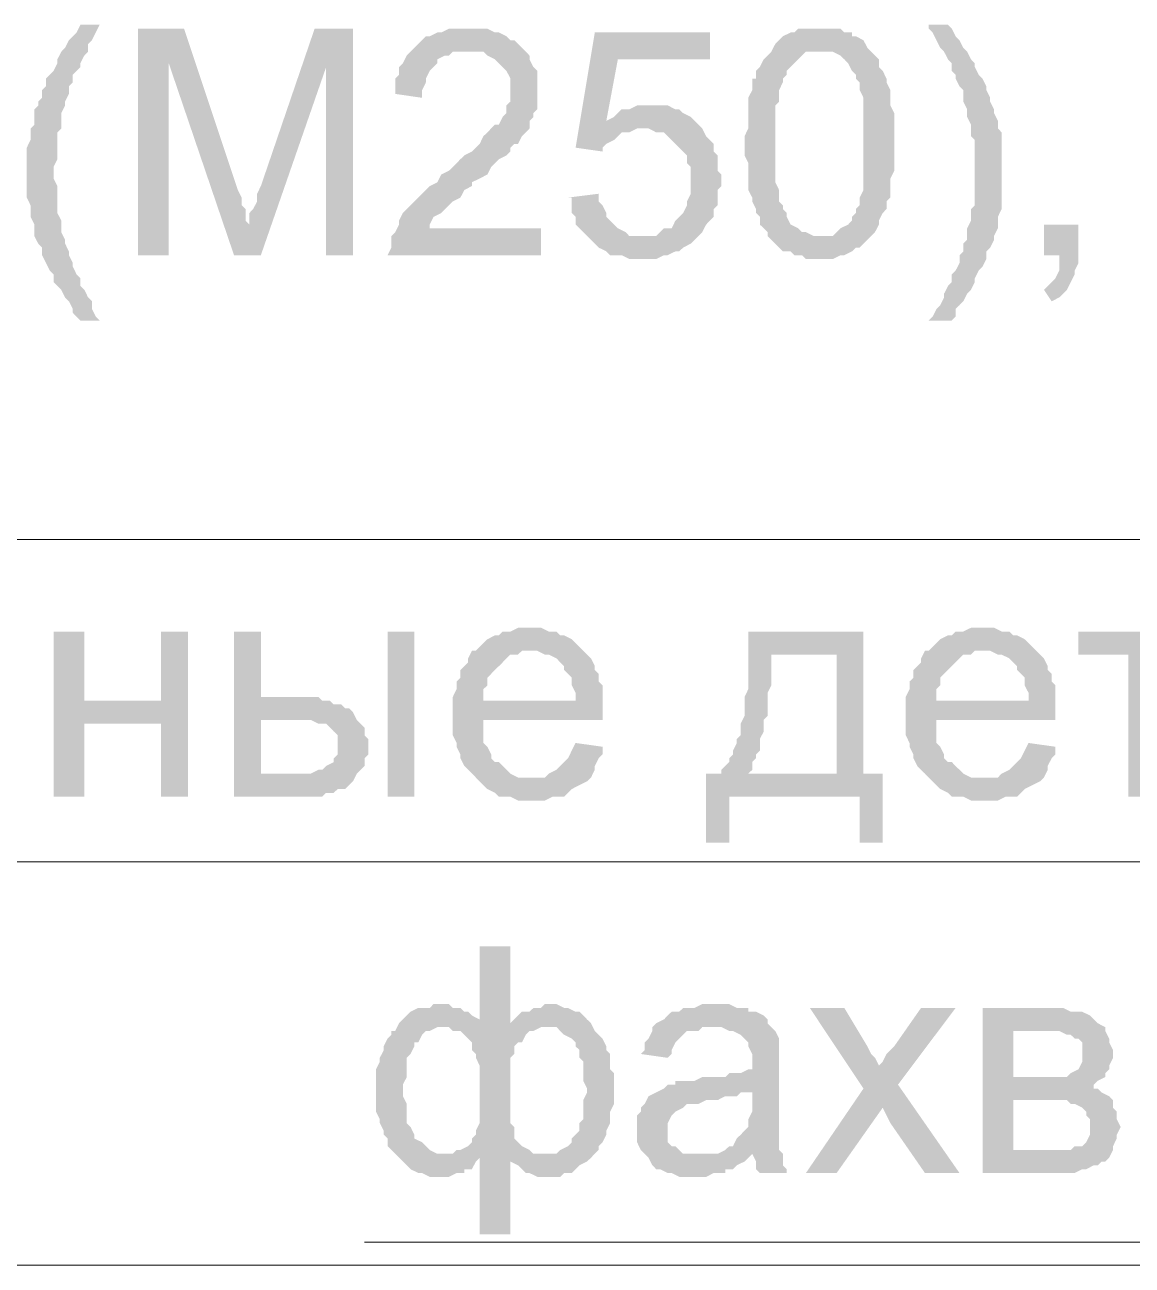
# Model space of a CAD drawing. Header units: millimetres. Extents: x -383313 to -161684, y -117025 to 99224.
# Drawn here: x -362469 to -361248, y -32083 to -30715 of the extents above; entities that cross this region are included whole.
import ezdxf

# ---------------------------------------------------------------- set-up
doc = ezdxf.new("R2010")
doc.units = ezdxf.units.MM
doc.header["$MEASUREMENT"] = 0
doc.layers.add('PDF_Geometry', color=7, linetype='Continuous')
doc.layers.add('PDF_Solid Fills', color=7, linetype='Continuous')

# ---------------------------------------------------------------- blocks, each defined once
blk = doc.blocks.new('A$Cf5759c35')
at = {"layer": 'PDF_Solid Fills'}
for points in [[(-3924.3, -12450.2), (-3945.5, -12450.2), (-3949.7, -12458.7), (-3953.9, -12462.9), (-3958.2, -12467.2), (-3962.4, -12475.6), (-3966.6, -12479.9), (-3970.9, -12488.3), (-3970.9, -12492.6), (-3975.1, -12501), (-3979.3, -12505.3), (-3983.6, -12509.5), (-3983.6, -12518), (-3987.8, -12522.2), (-3987.8, -12530.7), (-3992, -12534.9), (-3992, -12539.1), (-3996.3, -12543.4), (-3996.3, -12551.8), (-3996.3, -12560.3), (-4000.5, -12564.5), (-4000.5, -12573), (-4000.5, -12577.2), (-4004.7, -12585.7), (-4004.7, -12594.2), (-4004.7, -12598.4), (-4004.7, -12606.9), (-4004.7, -12615.3), (-4004.7, -12615.3), (-4004.7, -12619.6), (-4004.7, -12628), (-4004.7, -12636.5), (-4004.7, -12640.7), (-4000.5, -12649.2), (-4000.5, -12657.7), (-4000.5, -12661.9), (-3996.3, -12670.4), (-3996.3, -12674.6), (-3996.3, -12683.1), (-3992, -12691.5), (-3987.8, -12695.8), (-3987.8, -12704.2), (-3987.8, -12704.2), (-3983.6, -12712.7), (-3979.3, -12721.2), (-3975.1, -12725.4), (-3975.1, -12733.9), (-3970.9, -12738.1), (-3966.6, -12742.3), (-3962.4, -12750.8), (-3958.2, -12755), (-3953.9, -12763.5), (-3953.9, -12767.7), (-3949.7, -12772), (-3945.5, -12776.2), (-3924.3, -12776.2), (-3924.3, -12776.2), (-3928.5, -12772), (-3932.8, -12763.5), (-3932.8, -12755), (-3937, -12750.8), (-3941.2, -12742.3), (-3945.5, -12738.1), (-3945.5, -12729.6), (-3949.7, -12725.4), (-3953.9, -12716.9), (-3953.9, -12712.7), (-3958.2, -12704.2), (-3958.2, -12700), (-3962.4, -12691.5), (-3962.4, -12687.3), (-3966.6, -12678.8), (-3966.6, -12670.4), (-3966.6, -12666.1), (-3970.9, -12657.7), (-3970.9, -12653.4), (-3970.9, -12645), (-3970.9, -12640.7), (-3970.9, -12632.3), (-3970.9, -12628), (-3975.1, -12619.6), (-3975.1, -12615.3), (-3975.1, -12611.1), (-3975.1, -12606.9), (-3970.9, -12598.4), (-3970.9, -12589.9), (-3970.9, -12585.7), (-3970.9, -12577.2), (-3970.9, -12568.8), (-3966.6, -12564.5), (-3966.6, -12556.1), (-3966.6, -12551.8), (-3966.6, -12547.6), (-3962.4, -12539.1), (-3962.4, -12534.9), (-3958.2, -12526.4), (-3958.2, -12518), (-3953.9, -12513.7), (-3953.9, -12505.3), (-3949.7, -12501), (-3949.7, -12501), (-3945.5, -12496.8), (-3945.5, -12492.6), (-3941.2, -12484.1), (-3937, -12479.9), (-3937, -12471.4), (-3932.8, -12467.2), (-3928.5, -12458.7)], [(-3831.2, -12454.5), (-3882, -12454.5), (-3882, -12704.2), (-3848.1, -12704.2), (-3848.1, -12492.6)], [(-3831.2, -12454.5), (-3848.1, -12492.6), (-3776.1, -12704.2), (-3759.2, -12670.4), (-3763.4, -12666.1), (-3763.4, -12661.9), (-3763.4, -12653.4), (-3767.7, -12649.2), (-3767.7, -12640.7), (-3771.9, -12632.3)], [(-3644.9, -12454.5), (-3687.2, -12454.5), (-3746.5, -12628), (-3746.5, -12628), (-3750.7, -12636.5), (-3750.7, -12645), (-3755, -12653.4), (-3759.2, -12657.7), (-3759.2, -12661.9), (-3759.2, -12670.4), (-3776.1, -12704.2), (-3746.5, -12704.2), (-3674.5, -12496.8)], [(-3517.9, -12454.5), (-3539.1, -12454.5), (-3547.5, -12458.7), (-3551.8, -12458.7), (-3560.2, -12462.9), (-3564.5, -12462.9), (-3568.7, -12467.2), (-3572.9, -12471.4), (-3577.2, -12475.6), (-3581.4, -12479.9), (-3585.6, -12484.1), (-3589.9, -12492.6), (-3594.1, -12496.8), (-3594.1, -12505.3), (-3598.3, -12509.5), (-3598.3, -12518), (-3598.3, -12526.4), (-3568.7, -12530.7), (-3568.7, -12522.2), (-3564.5, -12513.7), (-3564.5, -12509.5), (-3560.2, -12501), (-3556, -12496.8), (-3551.8, -12492.6), (-3551.8, -12488.3), (-3543.3, -12484.1), (-3539.1, -12484.1), (-3534.8, -12479.9), (-3526.4, -12479.9), (-3517.9, -12479.9), (-3454.4, -12479.9), (-3462.9, -12471.4), (-3462.9, -12471.4), (-3467.1, -12467.2), (-3471.3, -12467.2), (-3475.6, -12462.9), (-3484, -12458.7), (-3488.3, -12458.7), (-3496.7, -12454.5), (-3501, -12454.5), (-3509.4, -12454.5)], [(-3128.4, -12454.5), (-3128.4, -12454.5), (-3153.8, -12454.5), (-3158.1, -12458.7), (-3162.3, -12458.7), (-3170.8, -12462.9), (-3175, -12467.2), (-3175, -12467.2), (-3179.2, -12471.4), (-3183.5, -12479.9), (-3128.4, -12479.9), (-3128.4, -12479.9), (-3120, -12479.9), (-3115.7, -12479.9), (-3107.3, -12484.1), (-3103, -12488.3), (-3098.8, -12492.6), (-3094.6, -12501), (-3094.6, -12501), (-3090.3, -12505.3), (-3090.3, -12509.5), (-3086.1, -12513.7), (-3086.1, -12518), (-3086.1, -12522.2), (-3081.9, -12530.7), (-3081.9, -12539.1), (-3081.9, -12543.4), (-3081.9, -12551.8), (-3081.9, -12560.3), (-3081.9, -12573), (-3081.9, -12581.5), (-3081.9, -12581.5), (-3081.9, -12594.2), (-3081.9, -12602.6), (-3081.9, -12611.1), (-3081.9, -12619.6), (-3081.9, -12623.8), (-3081.9, -12632.3), (-3086.1, -12640.7), (-3086.1, -12645), (-3086.1, -12649.2), (-3090.3, -12653.4), (-3090.3, -12657.7), (-3094.6, -12661.9), (-3094.6, -12666.1), (-3098.8, -12670.4), (-3107.3, -12674.6), (-3111.5, -12678.8), (-3115.7, -12683.1), (-3124.2, -12683.1), (-3128.4, -12683.1), (-3183.5, -12687.3), (-3179.2, -12691.5), (-3175, -12695.8), (-3170.8, -12700), (-3162.3, -12700), (-3158.1, -12704.2), (-3149.6, -12704.2), (-3145.4, -12708.5), (-3136.9, -12708.5), (-3128.4, -12708.5), (-3128.4, -12708.5), (-3120, -12708.5), (-3115.7, -12708.5), (-3107.3, -12704.2), (-3103, -12704.2), (-3094.6, -12700), (-3090.3, -12695.8), (-3086.1, -12695.8), (-3081.9, -12691.5), (-3077.6, -12687.3), (-3073.4, -12683.1), (-3069.2, -12678.8), (-3064.9, -12670.4), (-3064.9, -12666.1), (-3060.7, -12657.7), (-3056.5, -12653.4), (-3056.5, -12649.2), (-3056.5, -12645), (-3052.2, -12640.7), (-3052.2, -12632.3), (-3052.2, -12628), (-3052.2, -12619.6), (-3048, -12611.1), (-3048, -12606.9), (-3048, -12598.4), (-3048, -12589.9), (-3048, -12581.5), (-3048, -12577.2), (-3048, -12568.8), (-3048, -12560.3), (-3048, -12551.8), (-3048, -12547.6), (-3052.2, -12539.1), (-3052.2, -12534.9), (-3052.2, -12526.4), (-3052.2, -12522.2), (-3056.5, -12513.7), (-3056.5, -12509.5), (-3060.7, -12501), (-3064.9, -12496.8), (-3064.9, -12488.3), (-3069.2, -12484.1), (-3069.2, -12484.1), (-3073.4, -12479.9), (-3077.6, -12475.6), (-3081.9, -12467.2), (-3090.3, -12462.9), (-3094.6, -12462.9), (-3094.6, -12458.7), (-3103, -12458.7), (-3107.3, -12454.5), (-3115.7, -12454.5), (-3124.2, -12454.5)], [(-2988.7, -12450.2), (-3009.9, -12450.2), (-3009.9, -12454.5), (-3005.7, -12458.7), (-3001.4, -12467.2), (-2997.2, -12475.6), (-2993, -12479.9), (-2988.7, -12488.3), (-2984.5, -12492.6), (-2984.5, -12496.8), (-2984.5, -12501), (-2980.3, -12505.3), (-2980.3, -12509.5), (-2976, -12518), (-2971.8, -12522.2), (-2971.8, -12530.7), (-2971.8, -12534.9), (-2967.6, -12543.4), (-2967.6, -12551.8), (-2967.6, -12551.8), (-2963.3, -12560.3), (-2963.3, -12564.5), (-2963.3, -12573), (-2959.1, -12577.2), (-2959.1, -12585.7), (-2959.1, -12594.2), (-2959.1, -12598.4), (-2959.1, -12606.9), (-2959.1, -12615.3), (-2959.1, -12615.3), (-2959.1, -12619.6), (-2959.1, -12628), (-2959.1, -12636.5), (-2959.1, -12640.7), (-2959.1, -12649.2), (-2963.3, -12653.4), (-2963.3, -12661.9), (-2963.3, -12666.1), (-2967.6, -12674.6), (-2967.6, -12678.8), (-2967.6, -12687.3), (-2971.8, -12691.5), (-2971.8, -12700), (-2976, -12704.2), (-2976, -12712.7), (-2980.3, -12721.2), (-2984.5, -12725.4), (-2984.5, -12733.9), (-2988.7, -12738.1), (-2993, -12746.6), (-2993, -12750.8), (-2997.2, -12759.3), (-3001.4, -12763.5), (-3005.7, -12772), (-3009.9, -12776.2), (-2988.7, -12776.2), (-2984.5, -12776.2), (-2980.3, -12772), (-2980.3, -12763.5), (-2976, -12759.3), (-2971.8, -12755), (-2967.6, -12746.6), (-2963.3, -12742.3), (-2959.1, -12733.9), (-2959.1, -12729.6), (-2954.9, -12721.2), (-2950.6, -12716.9), (-2946.4, -12708.5), (-2946.4, -12704.2), (-2946.4, -12700), (-2942.2, -12695.8), (-2937.9, -12687.3), (-2937.9, -12683.1), (-2933.7, -12674.6), (-2933.7, -12670.4), (-2933.7, -12661.9), (-2929.5, -12653.4), (-2929.5, -12649.2), (-2929.5, -12640.7), (-2929.5, -12636.5), (-2929.5, -12628), (-2929.5, -12619.6), (-2929.5, -12615.3), (-2929.5, -12611.1), (-2929.5, -12602.6), (-2929.5, -12598.4), (-2929.5, -12589.9), (-2929.5, -12581.5), (-2929.5, -12577.2), (-2929.5, -12568.8), (-2933.7, -12564.5), (-2933.7, -12556.1), (-2937.9, -12547.6), (-2937.9, -12543.4), (-2942.2, -12534.9), (-2942.2, -12534.9), (-2942.2, -12530.7), (-2946.4, -12522.2), (-2946.4, -12518), (-2950.6, -12509.5), (-2954.9, -12505.3), (-2959.1, -12496.8), (-2959.1, -12492.6), (-2963.3, -12488.3), (-2967.6, -12479.9), (-2971.8, -12475.6), (-2976, -12467.2), (-2980.3, -12462.9), (-2984.5, -12454.5)], [(-3251.2, -12458.7), (-3378.2, -12458.7), (-3399.4, -12585.7), (-3369.7, -12589.9), (-3369.7, -12585.7), (-3365.5, -12581.5), (-3357, -12577.2), (-3352.8, -12573), (-3352.8, -12573), (-3348.6, -12568.8), (-3340.1, -12568.8), (-3331.6, -12564.5), (-3327.4, -12564.5), (-3263.9, -12560.3), (-3263.9, -12560.3), (-3268.1, -12556.1), (-3365.5, -12556.1), (-3352.8, -12488.3), (-3251.2, -12488.3)], [(-3454.4, -12479.9), (-3517.9, -12479.9), (-3501, -12479.9), (-3496.7, -12484.1), (-3488.3, -12488.3), (-3484, -12492.6), (-3484, -12492.6), (-3479.8, -12496.8), (-3475.6, -12501), (-3471.3, -12509.5), (-3471.3, -12513.7), (-3471.3, -12522.2), (-3471.3, -12526.4), (-3471.3, -12534.9), (-3475.6, -12539.1), (-3475.6, -12547.6), (-3479.8, -12551.8), (-3484, -12560.3), (-3488.3, -12560.3), (-3492.5, -12564.5), (-3496.7, -12568.8), (-3501, -12573), (-3505.2, -12581.5), (-3509.4, -12585.7), (-3513.7, -12589.9), (-3522.1, -12594.2), (-3526.4, -12598.4), (-3534.8, -12606.9), (-3539.1, -12611.1), (-3547.5, -12615.3), (-3551.8, -12623.8), (-3560.2, -12628), (-3564.5, -12632.3), (-3568.7, -12636.5), (-3572.9, -12640.7), (-3577.2, -12645), (-3581.4, -12649.2), (-3585.6, -12653.4), (-3589.9, -12657.7), (-3594.1, -12666.1), (-3594.1, -12670.4), (-3598.3, -12678.8), (-3602.6, -12683.1), (-3602.6, -12683.1), (-3602.6, -12691.5), (-3602.6, -12695.8), (-3606.8, -12704.2), (-3437.5, -12704.2), (-3437.5, -12674.6), (-3560.2, -12674.6), (-3560.2, -12674.6), (-3560.2, -12670.4), (-3556, -12661.9), (-3547.5, -12657.7), (-3547.5, -12657.7), (-3543.3, -12653.4), (-3539.1, -12649.2), (-3534.8, -12645), (-3526.4, -12640.7), (-3522.1, -12632.3), (-3513.7, -12628), (-3513.7, -12623.8), (-3505.2, -12619.6), (-3496.7, -12615.3), (-3492.5, -12606.9), (-3488.3, -12602.6), (-3484, -12598.4), (-3475.6, -12594.2), (-3471.3, -12589.9), (-3471.3, -12585.7), (-3467.1, -12581.5), (-3462.9, -12581.5), (-3458.6, -12573), (-3454.4, -12568.8), (-3450.2, -12564.5), (-3450.2, -12556.1), (-3445.9, -12551.8), (-3445.9, -12547.6), (-3441.7, -12543.4), (-3441.7, -12534.9), (-3441.7, -12530.7), (-3441.7, -12522.2), (-3441.7, -12522.2), (-3441.7, -12513.7), (-3441.7, -12509.5), (-3441.7, -12501), (-3445.9, -12496.8), (-3450.2, -12488.3), (-3450.2, -12484.1)], [(-3183.5, -12479.9), (-3187.7, -12484.1), (-3191.9, -12488.3), (-3196.2, -12496.8), (-3200.4, -12501), (-3200.4, -12509.5), (-3204.6, -12509.5), (-3204.6, -12518), (-3204.6, -12522.2), (-3208.9, -12530.7), (-3208.9, -12534.9), (-3208.9, -12543.4), (-3208.9, -12547.6), (-3208.9, -12556.1), (-3208.9, -12564.5), (-3213.1, -12573), (-3213.1, -12581.5), (-3213.1, -12585.7), (-3213.1, -12594.2), (-3208.9, -12602.6), (-3208.9, -12611.1), (-3208.9, -12619.6), (-3208.9, -12628), (-3208.9, -12632.3), (-3204.6, -12640.7), (-3204.6, -12645), (-3200.4, -12653.4), (-3200.4, -12657.7), (-3196.2, -12661.9), (-3196.2, -12670.4), (-3191.9, -12674.6), (-3187.7, -12678.8), (-3187.7, -12683.1), (-3183.5, -12687.3), (-3128.4, -12683.1), (-3132.7, -12683.1), (-3136.9, -12683.1), (-3145.4, -12678.8), (-3149.6, -12678.8), (-3153.8, -12674.6), (-3162.3, -12670.4), (-3166.5, -12661.9), (-3166.5, -12661.9), (-3166.5, -12657.7), (-3170.8, -12653.4), (-3170.8, -12649.2), (-3175, -12645), (-3175, -12636.5), (-3175, -12632.3), (-3179.2, -12623.8), (-3179.2, -12615.3), (-3179.2, -12606.9), (-3179.2, -12598.4), (-3179.2, -12589.9), (-3179.2, -12581.5), (-3179.2, -12573), (-3179.2, -12564.5), (-3179.2, -12556.1), (-3179.2, -12547.6), (-3179.2, -12539.1), (-3175, -12534.9), (-3175, -12526.4), (-3175, -12522.2), (-3170.8, -12513.7), (-3170.8, -12509.5), (-3166.5, -12505.3), (-3166.5, -12501), (-3162.3, -12496.8), (-3158.1, -12492.6), (-3153.8, -12488.3), (-3149.6, -12484.1), (-3145.4, -12479.9), (-3136.9, -12479.9), (-3128.4, -12479.9)], [(-3318.9, -12539.1), (-3318.9, -12539.1), (-3331.6, -12539.1), (-3340.1, -12543.4), (-3348.6, -12543.4), (-3352.8, -12547.6), (-3357, -12551.8), (-3365.5, -12556.1), (-3268.1, -12556.1), (-3272.4, -12551.8), (-3280.8, -12547.6), (-3285.1, -12543.4), (-3289.3, -12543.4), (-3297.8, -12539.1), (-3302, -12539.1), (-3310.5, -12539.1)], [(-3263.9, -12560.3), (-3327.4, -12564.5), (-3318.9, -12564.5), (-3310.5, -12568.8), (-3302, -12568.8), (-3297.8, -12573), (-3293.5, -12577.2), (-3289.3, -12581.5), (-3285.1, -12585.7), (-3280.8, -12589.9), (-3276.6, -12594.2), (-3276.6, -12602.6), (-3272.4, -12606.9), (-3272.4, -12615.3), (-3272.4, -12623.8), (-3272.4, -12623.8), (-3272.4, -12628), (-3272.4, -12636.5), (-3276.6, -12645), (-3276.6, -12649.2), (-3280.8, -12657.7), (-3285.1, -12661.9), (-3289.3, -12666.1), (-3289.3, -12666.1), (-3293.5, -12674.6), (-3302, -12674.6), (-3306.2, -12678.8), (-3310.5, -12683.1), (-3318.9, -12683.1), (-3327.4, -12683.1), (-3263.9, -12683.1), (-3259.7, -12678.8), (-3259.7, -12678.8), (-3255.4, -12670.4), (-3251.2, -12666.1), (-3247, -12661.9), (-3247, -12653.4), (-3242.7, -12649.2), (-3242.7, -12640.7), (-3242.7, -12632.3), (-3238.5, -12628), (-3238.5, -12619.6), (-3238.5, -12615.3), (-3242.7, -12611.1), (-3242.7, -12602.6), (-3242.7, -12594.2), (-3247, -12589.9), (-3247, -12581.5), (-3251.2, -12577.2), (-3255.4, -12573), (-3259.7, -12564.5)], [(-3374, -12636.5), (-3407.8, -12640.7), (-3403.6, -12640.7), (-3403.6, -12657.7), (-3399.4, -12661.9), (-3399.4, -12670.4), (-3395.1, -12674.6), (-3390.9, -12678.8), (-3386.7, -12683.1), (-3382.4, -12687.3), (-3378.2, -12691.5), (-3374, -12695.8), (-3365.5, -12700), (-3361.3, -12704.2), (-3352.8, -12704.2), (-3348.6, -12704.2), (-3340.1, -12708.5), (-3331.6, -12708.5), (-3327.4, -12708.5), (-3323.2, -12708.5), (-3318.9, -12708.5), (-3310.5, -12708.5), (-3302, -12704.2), (-3297.8, -12704.2), (-3289.3, -12700), (-3285.1, -12700), (-3280.8, -12695.8), (-3272.4, -12691.5), (-3268.1, -12687.3), (-3263.9, -12683.1), (-3327.4, -12683.1), (-3327.4, -12683.1), (-3331.6, -12683.1), (-3340.1, -12683.1), (-3344.3, -12678.8), (-3352.8, -12674.6), (-3357, -12670.4), (-3361.3, -12666.1), (-3365.5, -12661.9), (-3365.5, -12657.7), (-3369.7, -12649.2), (-3374, -12645)], [(-2844.8, -12670.4), (-2882.9, -12670.4), (-2882.9, -12704.2), (-2866, -12704.2), (-2866, -12708.5), (-2866, -12716.9), (-2866, -12721.2), (-2870.2, -12729.6), (-2874.4, -12733.9), (-2878.7, -12738.1), (-2882.9, -12742.3), (-2874.4, -12755), (-2874.4, -12755), (-2866, -12750.8), (-2861.7, -12746.6), (-2857.5, -12742.3), (-2853.3, -12733.9), (-2853.3, -12733.9), (-2849, -12725.4), (-2849, -12721.2), (-2844.8, -12712.7), (-2844.8, -12704.2)], [(-3941.2, -13119.1), (-3975.1, -13119.1), (-3975.1, -13301.1), (-3941.2, -13301.1), (-3941.2, -13220.7), (-3856.6, -13220.7), (-3941.2, -13195.3)], [(-3826.9, -13119.1), (-3856.6, -13119.1), (-3856.6, -13195.3), (-3941.2, -13195.3), (-3856.6, -13220.7), (-3856.6, -13301.1), (-3826.9, -13301.1)], [(-3746.5, -13119.1), (-3776.1, -13119.1), (-3776.1, -13301.1), (-3678.8, -13301.1), (-3674.5, -13296.9), (-3666.1, -13296.9), (-3661.8, -13292.7), (-3653.4, -13292.7), (-3649.1, -13288.4), (-3644.9, -13284.2), (-3644.9, -13284.2), (-3640.7, -13275.7), (-3746.5, -13275.7), (-3746.5, -13216.5), (-3712.6, -13216.5), (-3640.7, -13216.5), (-3644.9, -13208), (-3649.1, -13203.8), (-3653.4, -13203.8), (-3657.6, -13199.5), (-3666.1, -13199.5), (-3670.3, -13195.3), (-3678.8, -13195.3), (-3683, -13191.1), (-3691.5, -13191.1), (-3699.9, -13191.1), (-3708.4, -13191.1), (-3746.5, -13191.1)], [(-3450.2, -13114.9), (-3450.2, -13114.9), (-3462.9, -13114.9), (-3471.3, -13119.1), (-3479.8, -13119.1), (-3484, -13123.3), (-3488.3, -13123.3), (-3496.7, -13127.6), (-3501, -13131.8), (-3505.2, -13136), (-3509.4, -13140.3), (-3450.2, -13140.3), (-3445.9, -13140.3), (-3441.7, -13140.3), (-3433.2, -13144.5), (-3429, -13144.5), (-3420.5, -13148.7), (-3416.3, -13153), (-3412.1, -13157.2), (-3412.1, -13161.4), (-3407.8, -13165.7), (-3403.6, -13169.9), (-3403.6, -13178.4), (-3399.4, -13186.8), (-3399.4, -13195.3), (-3501, -13195.3), (-3369.7, -13195.3), (-3369.7, -13186.8), (-3369.7, -13178.4), (-3374, -13174.1), (-3374, -13165.7), (-3378.2, -13161.4), (-3378.2, -13157.2), (-3382.4, -13148.7), (-3386.7, -13144.5), (-3390.9, -13140.3), (-3395.1, -13136), (-3399.4, -13131.8), (-3403.6, -13127.6), (-3412.1, -13123.3), (-3416.3, -13123.3), (-3420.5, -13119.1), (-3429, -13119.1), (-3437.5, -13114.9), (-3441.7, -13114.9)], [(-3081.9, -13119.1), (-3208.9, -13119.1), (-3208.9, -13144.5), (-3111.5, -13144.5), (-3111.5, -13275.7), (-3208.9, -13275.7), (-3238.5, -13275.7), (-3255.4, -13275.7), (-3255.4, -13351.9), (-3230, -13351.9), (-3230, -13301.1), (-3086.1, -13301.1), (-3060.7, -13275.7), (-3081.9, -13275.7)], [(-2950.6, -13114.9), (-2950.6, -13114.9), (-2963.3, -13114.9), (-2971.8, -13119.1), (-2980.3, -13119.1), (-2984.5, -13123.3), (-2988.7, -13123.3), (-2997.2, -13127.6), (-3001.4, -13131.8), (-3005.7, -13136), (-3009.9, -13140.3), (-2950.6, -13140.3), (-2946.4, -13140.3), (-2942.2, -13140.3), (-2933.7, -13144.5), (-2929.5, -13144.5), (-2921, -13148.7), (-2916.8, -13153), (-2912.5, -13157.2), (-2912.5, -13161.4), (-2908.3, -13165.7), (-2904.1, -13169.9), (-2904.1, -13178.4), (-2899.8, -13186.8), (-2899.8, -13195.3), (-3001.4, -13195.3), (-2870.2, -13195.3), (-2870.2, -13186.8), (-2870.2, -13178.4), (-2874.4, -13174.1), (-2874.4, -13165.7), (-2878.7, -13161.4), (-2878.7, -13157.2), (-2882.9, -13148.7), (-2887.1, -13144.5), (-2891.4, -13140.3), (-2895.6, -13136), (-2899.8, -13131.8), (-2904.1, -13127.6), (-2912.5, -13123.3), (-2916.8, -13123.3), (-2921, -13119.1), (-2929.5, -13119.1), (-2937.9, -13114.9), (-2942.2, -13114.9)], [(-2700.9, -13119.1), (-2844.8, -13119.1), (-2844.8, -13144.5), (-2789.8, -13144.5), (-2789.8, -13301.1), (-2755.9, -13301.1), (-2755.9, -13144.5), (-2700.9, -13144.5)], [(-3509.4, -13140.3), (-3513.7, -13140.3), (-3517.9, -13148.7), (-3517.9, -13153), (-3522.1, -13157.2), (-3526.4, -13161.4), (-3526.4, -13169.9), (-3530.6, -13174.1), (-3530.6, -13182.6), (-3534.8, -13191.1), (-3534.8, -13195.3), (-3534.8, -13203.8), (-3534.8, -13212.2), (-3534.8, -13220.7), (-3534.8, -13224.9), (-3534.8, -13233.4), (-3530.6, -13241.9), (-3530.6, -13246.1), (-3526.4, -13254.6), (-3526.4, -13258.8), (-3522.1, -13267.3), (-3517.9, -13271.5), (-3513.7, -13275.7), (-3509.4, -13280), (-3450.2, -13280), (-3450.2, -13280), (-3458.6, -13280), (-3462.9, -13280), (-3471.3, -13275.7), (-3475.6, -13271.5), (-3479.8, -13267.3), (-3484, -13263), (-3488.3, -13263), (-3492.5, -13258.8), (-3492.5, -13254.6), (-3496.7, -13246.1), (-3501, -13241.9), (-3501, -13233.4), (-3501, -13224.9), (-3501, -13216.5), (-3369.7, -13216.5), (-3369.7, -13216.5), (-3369.7, -13212.2), (-3369.7, -13203.8), (-3369.7, -13195.3), (-3501, -13195.3), (-3501, -13191.1), (-3501, -13182.6), (-3496.7, -13178.4), (-3496.7, -13169.9), (-3492.5, -13165.7), (-3488.3, -13161.4), (-3484, -13157.2), (-3479.8, -13153), (-3475.6, -13148.7), (-3471.3, -13144.5), (-3462.9, -13144.5), (-3458.6, -13140.3), (-3450.2, -13140.3)], [(-3009.9, -13140.3), (-3014.1, -13140.3), (-3018.4, -13148.7), (-3018.4, -13153), (-3022.6, -13157.2), (-3026.8, -13161.4), (-3026.8, -13169.9), (-3031.1, -13174.1), (-3031.1, -13182.6), (-3035.3, -13191.1), (-3035.3, -13195.3), (-3035.3, -13203.8), (-3035.3, -13212.2), (-3035.3, -13220.7), (-3035.3, -13224.9), (-3035.3, -13233.4), (-3031.1, -13241.9), (-3031.1, -13246.1), (-3026.8, -13254.6), (-3026.8, -13258.8), (-3022.6, -13267.3), (-3018.4, -13271.5), (-3014.1, -13275.7), (-3009.9, -13280), (-2950.6, -13280), (-2950.6, -13280), (-2959.1, -13280), (-2963.3, -13280), (-2971.8, -13275.7), (-2976, -13271.5), (-2980.3, -13267.3), (-2984.5, -13263), (-2988.7, -13263), (-2993, -13258.8), (-2993, -13254.6), (-2997.2, -13246.1), (-3001.4, -13241.9), (-3001.4, -13233.4), (-3001.4, -13224.9), (-3001.4, -13216.5), (-2870.2, -13216.5), (-2870.2, -13216.5), (-2870.2, -13212.2), (-2870.2, -13203.8), (-2870.2, -13195.3), (-3001.4, -13195.3), (-3001.4, -13191.1), (-3001.4, -13182.6), (-2997.2, -13178.4), (-2997.2, -13169.9), (-2993, -13165.7), (-2988.7, -13161.4), (-2984.5, -13157.2), (-2980.3, -13153), (-2976, -13148.7), (-2971.8, -13144.5), (-2963.3, -13144.5), (-2959.1, -13140.3), (-2950.6, -13140.3)], [(-3208.9, -13144.5), (-3208.9, -13182.6), (-3213.1, -13191.1), (-3213.1, -13212.2), (-3217.3, -13220.7), (-3217.3, -13224.9), (-3217.3, -13233.4), (-3221.6, -13237.6), (-3221.6, -13241.9), (-3225.8, -13250.3), (-3225.8, -13254.6), (-3230, -13258.8), (-3230, -13263), (-3234.3, -13267.3), (-3238.5, -13271.5), (-3238.5, -13275.7), (-3208.9, -13275.7), (-3208.9, -13275.7), (-3204.6, -13271.5), (-3204.6, -13263), (-3200.4, -13258.8), (-3200.4, -13254.6), (-3196.2, -13250.3), (-3196.2, -13241.9), (-3196.2, -13237.6), (-3191.9, -13229.2), (-3191.9, -13224.9), (-3191.9, -13216.5), (-3187.7, -13212.2), (-3187.7, -13203.8), (-3187.7, -13195.3), (-3187.7, -13186.8), (-3183.5, -13178.4), (-3183.5, -13169.9), (-3183.5, -13161.4), (-3183.5, -13153), (-3183.5, -13144.5), (-3111.5, -13144.5)], [(-3640.7, -13216.5), (-3712.6, -13216.5), (-3691.5, -13216.5), (-3683, -13220.7), (-3678.8, -13220.7), (-3674.5, -13220.7), (-3670.3, -13224.9), (-3666.1, -13229.2), (-3661.8, -13233.4), (-3661.8, -13241.9), (-3661.8, -13246.1), (-3661.8, -13246.1), (-3661.8, -13254.6), (-3666.1, -13258.8), (-3666.1, -13263), (-3674.5, -13267.3), (-3674.5, -13267.3), (-3678.8, -13271.5), (-3683, -13271.5), (-3691.5, -13275.7), (-3695.7, -13275.7), (-3704.2, -13275.7), (-3716.9, -13275.7), (-3746.5, -13275.7), (-3640.7, -13275.7), (-3636.4, -13271.5), (-3632.2, -13267.3), (-3632.2, -13258.8), (-3628, -13254.6), (-3628, -13246.1), (-3628, -13246.1), (-3628, -13237.6), (-3632.2, -13233.4), (-3632.2, -13224.9), (-3636.4, -13220.7)], [(-3399.4, -13241.9), (-3399.4, -13241.9), (-3403.6, -13250.3), (-3407.8, -13258.8), (-3412.1, -13263), (-3416.3, -13267.3), (-3420.5, -13271.5), (-3420.5, -13271.5), (-3429, -13275.7), (-3433.2, -13280), (-3441.7, -13280), (-3450.2, -13280), (-3509.4, -13280), (-3509.4, -13280), (-3505.2, -13284.2), (-3501, -13288.4), (-3496.7, -13292.7), (-3488.3, -13296.9), (-3484, -13301.1), (-3475.6, -13301.1), (-3471.3, -13301.1), (-3462.9, -13305.4), (-3454.4, -13305.4), (-3450.2, -13305.4), (-3450.2, -13305.4), (-3441.7, -13305.4), (-3433.2, -13305.4), (-3424.8, -13301.1), (-3420.5, -13301.1), (-3412.1, -13301.1), (-3407.8, -13296.9), (-3403.6, -13292.7), (-3395.1, -13288.4), (-3395.1, -13288.4), (-3386.7, -13284.2), (-3382.4, -13280), (-3378.2, -13271.5), (-3378.2, -13267.3), (-3374, -13258.8), (-3369.7, -13254.6), (-3369.7, -13246.1)], [(-2899.8, -13241.9), (-2899.8, -13241.9), (-2904.1, -13250.3), (-2908.3, -13258.8), (-2912.5, -13263), (-2916.8, -13267.3), (-2921, -13271.5), (-2921, -13271.5), (-2929.5, -13275.7), (-2933.7, -13280), (-2942.2, -13280), (-2950.6, -13280), (-3009.9, -13280), (-3009.9, -13280), (-3005.7, -13284.2), (-3001.4, -13288.4), (-2997.2, -13292.7), (-2988.7, -13296.9), (-2984.5, -13301.1), (-2976, -13301.1), (-2971.8, -13301.1), (-2963.3, -13305.4), (-2954.9, -13305.4), (-2950.6, -13305.4), (-2950.6, -13305.4), (-2942.2, -13305.4), (-2933.7, -13305.4), (-2925.2, -13301.1), (-2921, -13301.1), (-2912.5, -13301.1), (-2908.3, -13296.9), (-2904.1, -13292.7), (-2895.6, -13288.4), (-2895.6, -13288.4), (-2887.1, -13284.2), (-2882.9, -13280), (-2878.7, -13271.5), (-2878.7, -13267.3), (-2874.4, -13258.8), (-2870.2, -13254.6), (-2870.2, -13246.1)], [(-3547.5, -13529.7), (-3547.5, -13529.7), (-3556, -13529.7), (-3560.2, -13534), (-3568.7, -13534), (-3572.9, -13534), (-3581.4, -13538.2), (-3585.6, -13542.4), (-3589.9, -13546.7), (-3594.1, -13550.9), (-3598.3, -13559.4), (-3602.6, -13559.4), (-3602.6, -13563.6), (-3606.8, -13567.8), (-3611, -13576.3), (-3611, -13580.5), (-3615.3, -13589), (-3615.3, -13593.2), (-3619.5, -13601.7), (-3619.5, -13610.2), (-3619.5, -13614.4), (-3619.5, -13622.9), (-3619.5, -13622.9), (-3619.5, -13631.3), (-3619.5, -13639.8), (-3619.5, -13648.3), (-3615.3, -13656.7), (-3615.3, -13661), (-3611, -13669.4), (-3611, -13673.7), (-3606.8, -13677.9), (-3606.8, -13686.4), (-3602.6, -13690.6), (-3598.3, -13694.8), (-3543.3, -13694.8), (-3547.5, -13694.8), (-3551.8, -13694.8), (-3560.2, -13690.6), (-3564.5, -13686.4), (-3568.7, -13682.1), (-3577.2, -13677.9), (-3577.2, -13677.9), (-3577.2, -13673.7), (-3581.4, -13665.2), (-3585.6, -13661), (-3585.6, -13652.5), (-3585.6, -13648.3), (-3585.6, -13639.8), (-3589.9, -13631.3), (-3589.9, -13622.9), (-3589.9, -13618.6), (-3585.6, -13610.2), (-3585.6, -13601.7), (-3585.6, -13597.5), (-3585.6, -13589), (-3581.4, -13584.8), (-3577.2, -13576.3), (-3577.2, -13572.1), (-3572.9, -13572.1), (-3568.7, -13563.6), (-3564.5, -13559.4), (-3560.2, -13559.4), (-3551.8, -13555.1), (-3543.3, -13555.1), (-3433.2, -13555.1), (-3471.3, -13550.9), (-3505.2, -13550.9), (-3505.2, -13546.7), (-3513.7, -13542.4), (-3517.9, -13538.2), (-3522.1, -13538.2), (-3526.4, -13534), (-3534.8, -13534), (-3539.1, -13529.7)], [(-3429, -13529.7), (-3433.2, -13529.7), (-3437.5, -13534), (-3445.9, -13534), (-3450.2, -13538.2), (-3458.6, -13538.2), (-3462.9, -13542.4), (-3467.1, -13546.7), (-3471.3, -13550.9), (-3433.2, -13555.1), (-3429, -13555.1), (-3420.5, -13555.1), (-3416.3, -13559.4), (-3412.1, -13563.6), (-3403.6, -13567.8), (-3399.4, -13572.1), (-3399.4, -13576.3), (-3395.1, -13580.5), (-3395.1, -13589), (-3390.9, -13593.2), (-3390.9, -13601.7), (-3390.9, -13605.9), (-3390.9, -13614.4), (-3386.7, -13622.9), (-3386.7, -13627.1), (-3390.9, -13635.6), (-3390.9, -13644), (-3390.9, -13648.3), (-3390.9, -13656.7), (-3395.1, -13661), (-3395.1, -13669.4), (-3399.4, -13673.7), (-3403.6, -13677.9), (-3403.6, -13682.1), (-3407.8, -13686.4), (-3416.3, -13690.6), (-3420.5, -13694.8), (-3429, -13694.8), (-3433.2, -13694.8), (-3594.1, -13699.1), (-3589.9, -13703.3), (-3585.6, -13707.5), (-3581.4, -13711.8), (-3572.9, -13716), (-3568.7, -13716), (-3560.2, -13720.2), (-3556, -13720.2), (-3547.5, -13720.2), (-3543.3, -13720.2), (-3539.1, -13720.2), (-3530.6, -13716), (-3522.1, -13716), (-3522.1, -13711.8), (-3513.7, -13711.8), (-3509.4, -13703.3), (-3505.2, -13699.1), (-3471.3, -13699.1), (-3382.4, -13699.1), (-3378.2, -13694.8), (-3374, -13690.6), (-3374, -13686.4), (-3369.7, -13682.1), (-3365.5, -13673.7), (-3365.5, -13669.4), (-3361.3, -13661), (-3361.3, -13656.7), (-3361.3, -13648.3), (-3357, -13639.8), (-3357, -13631.3), (-3357, -13627.1), (-3357, -13622.9), (-3357, -13614.4), (-3357, -13605.9), (-3361.3, -13601.7), (-3361.3, -13593.2), (-3361.3, -13584.8), (-3365.5, -13580.5), (-3365.5, -13576.3), (-3369.7, -13567.8), (-3374, -13563.6), (-3378.2, -13559.4), (-3382.4, -13550.9), (-3386.7, -13546.7), (-3390.9, -13542.4), (-3395.1, -13538.2), (-3399.4, -13538.2), (-3407.8, -13534), (-3412.1, -13534), (-3420.5, -13529.7)], [(-3242.7, -13529.7), (-3242.7, -13529.7), (-3259.7, -13529.7), (-3268.1, -13534), (-3272.4, -13534), (-3280.8, -13534), (-3285.1, -13538.2), (-3293.5, -13538.2), (-3297.8, -13542.4), (-3302, -13546.7), (-3310.5, -13550.9), (-3314.7, -13555.1), (-3251.2, -13555.1), (-3247, -13555.1), (-3238.5, -13555.1), (-3230, -13559.4), (-3225.8, -13559.4), (-3217.3, -13563.6), (-3213.1, -13567.8), (-3213.1, -13567.8), (-3208.9, -13572.1), (-3208.9, -13576.3), (-3204.6, -13584.8), (-3204.6, -13593.2), (-3204.6, -13593.2), (-3204.6, -13601.7), (-3208.9, -13601.7), (-3217.3, -13605.9), (-3221.6, -13605.9), (-3230, -13605.9), (-3234.3, -13610.2), (-3242.7, -13610.2), (-3251.2, -13610.2), (-3259.7, -13610.2), (-3268.1, -13614.4), (-3276.6, -13614.4), (-3280.8, -13614.4), (-3289.3, -13614.4), (-3289.3, -13618.6), (-3297.8, -13618.6), (-3302, -13622.9), (-3204.6, -13627.1), (-3204.6, -13635.6), (-3204.6, -13639.8), (-3204.6, -13648.3), (-3208.9, -13656.7), (-3208.9, -13661), (-3208.9, -13665.2), (-3213.1, -13669.4), (-3217.3, -13673.7), (-3221.6, -13677.9), (-3225.8, -13686.4), (-3230, -13686.4), (-3234.3, -13690.6), (-3242.7, -13694.8), (-3204.6, -13694.8), (-3204.6, -13694.8), (-3200.4, -13703.3), (-3200.4, -13711.8), (-3196.2, -13716), (-3166.5, -13716), (-3166.5, -13711.8), (-3170.8, -13707.5), (-3170.8, -13699.1), (-3170.8, -13694.8), (-3175, -13690.6), (-3175, -13686.4), (-3175, -13682.1), (-3175, -13677.9), (-3175, -13669.4), (-3175, -13661), (-3175, -13652.5), (-3175, -13639.8), (-3175, -13597.5), (-3175, -13597.5), (-3175, -13589), (-3175, -13580.5), (-3175, -13576.3), (-3175, -13572.1), (-3175, -13567.8), (-3179.2, -13559.4), (-3183.5, -13555.1), (-3187.7, -13550.9), (-3187.7, -13546.7), (-3191.9, -13542.4), (-3200.4, -13538.2), (-3208.9, -13538.2), (-3208.9, -13534), (-3217.3, -13534), (-3221.6, -13534), (-3230, -13529.7), (-3238.5, -13529.7)], [(-3103, -13534), (-3141.1, -13534), (-3081.9, -13622.9), (-3060.7, -13644), (-3052.2, -13661), (-3014.1, -13716), (-2976, -13716), (-3043.8, -13618.6), (-3064.9, -13597.5), (-3064.9, -13597.5), (-3069.2, -13589), (-3073.4, -13584.8), (-3077.6, -13576.3)], [(-2980.3, -13534), (-3018.4, -13534), (-3048, -13576.3), (-3052.2, -13580.5), (-3056.5, -13584.8), (-3060.7, -13593.2), (-3064.9, -13597.5), (-3043.8, -13618.6)], [(-2878.7, -13534), (-2950.6, -13534), (-2950.6, -13716), (-2849, -13716), (-2840.6, -13711.8), (-2836.3, -13711.8), (-2827.9, -13707.5), (-2823.6, -13707.5), (-2819.4, -13703.3), (-2815.2, -13703.3), (-2810.9, -13699.1), (-2806.7, -13690.6), (-2916.8, -13690.6), (-2916.8, -13635.6), (-2878.7, -13635.6), (-2810.9, -13631.3), (-2819.4, -13627.1), (-2823.6, -13622.9), (-2827.9, -13622.9), (-2827.9, -13618.6), (-2823.6, -13614.4), (-2916.8, -13610.2), (-2916.8, -13559.4), (-2882.9, -13559.4), (-2815.2, -13555.1), (-2823.6, -13550.9), (-2827.9, -13546.7), (-2832.1, -13542.4), (-2840.6, -13538.2), (-2840.6, -13538.2), (-2849, -13538.2), (-2853.3, -13538.2), (-2861.7, -13534), (-2870.2, -13534)], [(-3433.2, -13555.1), (-3543.3, -13555.1), (-3539.1, -13555.1), (-3534.8, -13559.4), (-3526.4, -13559.4), (-3522.1, -13563.6), (-3517.9, -13567.8), (-3513.7, -13572.1), (-3513.7, -13580.5), (-3509.4, -13584.8), (-3509.4, -13589), (-3505.2, -13597.5), (-3505.2, -13601.7), (-3505.2, -13610.2), (-3505.2, -13618.6), (-3505.2, -13627.1), (-3505.2, -13631.3), (-3505.2, -13639.8), (-3505.2, -13648.3), (-3505.2, -13656.7), (-3505.2, -13661), (-3509.4, -13669.4), (-3509.4, -13673.7), (-3513.7, -13677.9), (-3513.7, -13682.1), (-3517.9, -13686.4), (-3526.4, -13690.6), (-3530.6, -13690.6), (-3534.8, -13694.8), (-3543.3, -13694.8), (-3598.3, -13694.8), (-3594.1, -13699.1), (-3433.2, -13694.8), (-3437.5, -13694.8), (-3445.9, -13694.8), (-3450.2, -13690.6), (-3458.6, -13686.4), (-3462.9, -13682.1), (-3462.9, -13682.1), (-3467.1, -13677.9), (-3467.1, -13669.4), (-3467.1, -13665.2), (-3471.3, -13661), (-3471.3, -13652.5), (-3471.3, -13644), (-3471.3, -13635.6), (-3471.3, -13627.1), (-3471.3, -13618.6), (-3471.3, -13610.2), (-3471.3, -13601.7), (-3471.3, -13597.5), (-3471.3, -13589), (-3467.1, -13584.8), (-3467.1, -13576.3), (-3462.9, -13572.1), (-3458.6, -13572.1), (-3454.4, -13563.6), (-3450.2, -13559.4), (-3445.9, -13559.4), (-3437.5, -13555.1)], [(-3314.7, -13555.1), (-3314.7, -13559.4), (-3318.9, -13567.8), (-3323.2, -13572.1), (-3323.2, -13580.5), (-3327.4, -13584.8), (-3297.8, -13589), (-3293.5, -13584.8), (-3293.5, -13580.5), (-3289.3, -13572.1), (-3285.1, -13567.8), (-3280.8, -13563.6), (-3276.6, -13559.4), (-3272.4, -13559.4), (-3263.9, -13559.4), (-3259.7, -13555.1), (-3251.2, -13555.1)], [(-2815.2, -13555.1), (-2882.9, -13559.4), (-2882.9, -13559.4), (-2866, -13559.4), (-2857.5, -13563.6), (-2853.3, -13563.6), (-2849, -13567.8), (-2844.8, -13567.8), (-2840.6, -13572.1), (-2840.6, -13580.5), (-2840.6, -13584.8), (-2840.6, -13589), (-2840.6, -13593.2), (-2844.8, -13601.7), (-2844.8, -13601.7), (-2853.3, -13605.9), (-2857.5, -13610.2), (-2861.7, -13610.2), (-2870.2, -13610.2), (-2874.4, -13610.2), (-2887.1, -13610.2), (-2916.8, -13610.2), (-2823.6, -13614.4), (-2815.2, -13610.2), (-2815.2, -13605.9), (-2810.9, -13601.7), (-2810.9, -13597.5), (-2806.7, -13589), (-2806.7, -13584.8), (-2806.7, -13580.5), (-2810.9, -13572.1), (-2810.9, -13567.8), (-2815.2, -13559.4)], [(-3302, -13622.9), (-3310.5, -13627.1), (-3310.5, -13627.1), (-3318.9, -13631.3), (-3323.2, -13639.8), (-3327.4, -13644), (-3327.4, -13648.3), (-3331.6, -13652.5), (-3331.6, -13661), (-3331.6, -13669.4), (-3331.6, -13669.4), (-3331.6, -13677.9), (-3331.6, -13682.1), (-3327.4, -13690.6), (-3323.2, -13694.8), (-3318.9, -13699.1), (-3314.7, -13707.5), (-3314.7, -13707.5), (-3310.5, -13711.8), (-3306.2, -13711.8), (-3297.8, -13716), (-3293.5, -13716), (-3285.1, -13720.2), (-3276.6, -13720.2), (-3268.1, -13720.2), (-3263.9, -13720.2), (-3255.4, -13720.2), (-3247, -13716), (-3242.7, -13716), (-3234.3, -13716), (-3234.3, -13711.8), (-3225.8, -13711.8), (-3221.6, -13707.5), (-3213.1, -13703.3), (-3208.9, -13699.1), (-3263.9, -13694.8), (-3263.9, -13694.8), (-3272.4, -13694.8), (-3280.8, -13694.8), (-3285.1, -13690.6), (-3289.3, -13686.4), (-3293.5, -13686.4), (-3297.8, -13682.1), (-3297.8, -13673.7), (-3297.8, -13669.4), (-3297.8, -13665.2), (-3297.8, -13661), (-3293.5, -13652.5), (-3293.5, -13652.5), (-3289.3, -13648.3), (-3280.8, -13644), (-3276.6, -13639.8), (-3272.4, -13639.8), (-3263.9, -13639.8), (-3255.4, -13635.6), (-3251.2, -13635.6), (-3242.7, -13635.6), (-3234.3, -13631.3), (-3230, -13631.3), (-3221.6, -13631.3), (-3217.3, -13627.1), (-3208.9, -13627.1), (-3204.6, -13627.1)], [(-2810.9, -13631.3), (-2878.7, -13635.6), (-2878.7, -13635.6), (-2857.5, -13635.6), (-2853.3, -13639.8), (-2849, -13639.8), (-2840.6, -13644), (-2836.3, -13648.3), (-2836.3, -13652.5), (-2832.1, -13656.7), (-2832.1, -13665.2), (-2832.1, -13669.4), (-2832.1, -13673.7), (-2836.3, -13682.1), (-2840.6, -13686.4), (-2844.8, -13686.4), (-2849, -13686.4), (-2853.3, -13690.6), (-2861.7, -13690.6), (-2870.2, -13690.6), (-2878.7, -13690.6), (-2916.8, -13690.6), (-2806.7, -13690.6), (-2806.7, -13686.4), (-2802.5, -13677.9), (-2802.5, -13673.7), (-2798.2, -13665.2), (-2798.2, -13665.2), (-2802.5, -13656.7), (-2802.5, -13648.3), (-2806.7, -13644), (-2806.7, -13635.6)], [(-3382.4, -13699.1), (-3471.3, -13699.1), (-3471.3, -13703.3), (-3462.9, -13707.5), (-3458.6, -13711.8), (-3454.4, -13716), (-3450.2, -13716), (-3441.7, -13720.2), (-3433.2, -13720.2), (-3429, -13720.2), (-3424.8, -13720.2), (-3416.3, -13720.2), (-3412.1, -13716), (-3403.6, -13716), (-3399.4, -13711.8), (-3395.1, -13707.5), (-3386.7, -13703.3)]]:
    blk.add_hatch(color=8, dxfattribs=at).paths.add_polyline_path(points)
at = {"layer": 'PDF_Geometry', "color": 8, "lineweight": 13}
for points in [[(-13500.1, -13017.5), (4999.4, -13017.5)], [(-5168.9, -13373.1), (-321.7, -13373.1)], [(-3632.2, -13792.2), (-1866.9, -13792.2)], [(-13500.1, -13817.6), (4999.4, -13817.6)]]:
    blk.add_lwpolyline(points, dxfattribs=at)
at = {"layer": 'PDF_Solid Fills', "color": 8, "lineweight": 13}
for points in [[(-3644.9, -12454.5), (-3674.5, -12496.8), (-3644.9, -12704.2), (-3674.5, -12704.2)], [(-3577.2, -13301.1), (-3577.2, -13119.1), (-3606.8, -13301.1), (-3606.8, -13119.1)], [(-3060.7, -13275.7), (-3086.1, -13301.1), (-3060.7, -13351.9), (-3086.1, -13351.9)], [(-3471.3, -13550.9), (-3471.3, -13466.2), (-3505.2, -13550.9), (-3505.2, -13466.2)], [(-3081.9, -13622.9), (-3145.4, -13716), (-3060.7, -13644), (-3111.5, -13716)], [(-3471.3, -13783.7), (-3471.3, -13699.1), (-3505.2, -13783.7), (-3505.2, -13699.1)], [(-3242.7, -13694.8), (-3263.9, -13694.8), (-3204.6, -13694.8), (-3208.9, -13699.1)]]:
    blk.add_solid(points, dxfattribs=at)

msp = doc.modelspace()

# ---------------------------------------------------------------- block references
at = {"ltscale": 100}
msp.add_blockref('A$Cf5759c35', (-358461.97282, -18264.93104), dxfattribs=at)

doc.saveas('drawing.dxf')
